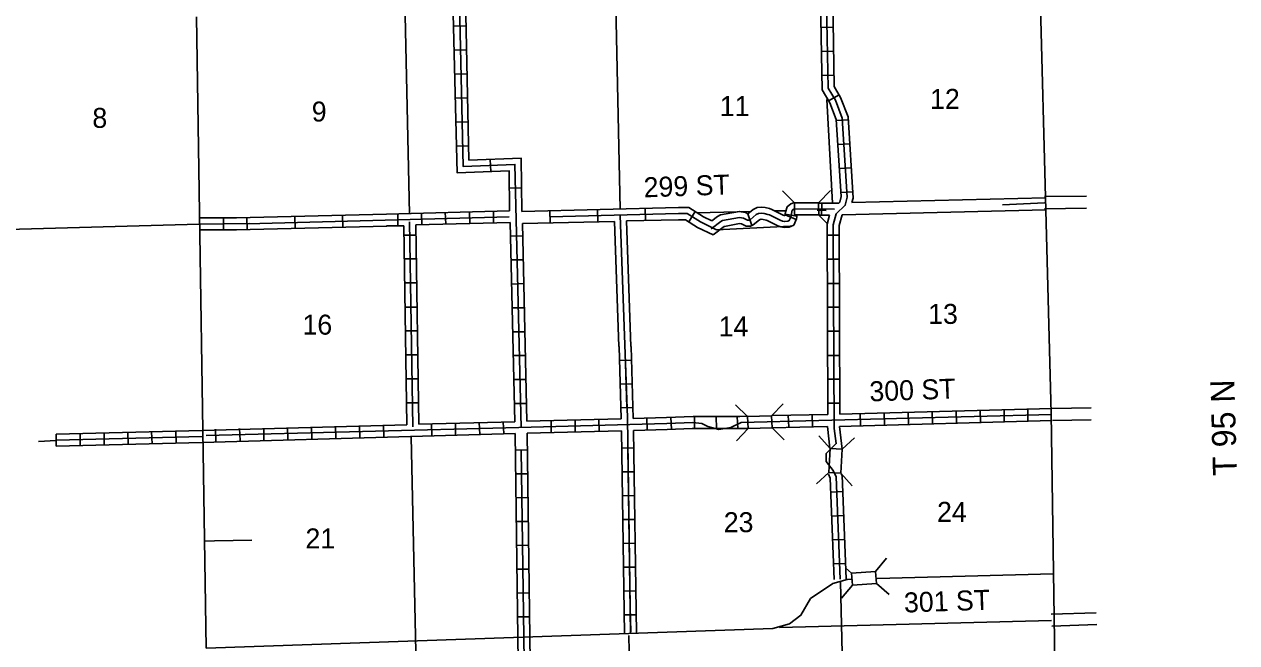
# Model space of a CAD drawing. Extents: x 1886803 to 2225102, y 15438879 to 15895946.
# Drawn here: x 2106538 to 2136886, y 15633587 to 15649063 of the extents above; entities that cross this region are included whole.
import ezdxf

# ---------------------------------------------------------------- set-up
doc = ezdxf.new("R2010")
doc.units = 0
for name, color, linetype in [('L10', 7, 'Continuous'), ('L13', 7, 'Continuous'), ('L14', 7, 'Continuous'), ('L18', 7, 'Continuous'), ('L30', 7, 'Continuous'), ('L4', 7, 'Continuous'), ('L52', 7, 'Continuous'), ('L8', 7, 'Continuous'), ('L9', 7, 'Continuous')]:
    doc.layers.add(name, color=color, linetype=linetype)

msp = doc.modelspace()

# ---------------------------------------------------------------- linework, layer by layer
at = {"layer": 'L10'}
for points in [[(2127251, 15644606), (2132103, 15644722)], [(2121423, 15640997), (2121311, 15644131)], [(2121724, 15641001), (2121612, 15644147)], [(2127013, 15644295), (2132111, 15644422)]]:
    msp.add_lwpolyline(points, dxfattribs=at)
at = {"layer": 'L13'}
msp.add_line((2106897, 15638623), (2107335, 15638645), dxfattribs=at)
for points in [[(2121453, 15644437), (2121337, 15649907)], [(2116179, 15644321), (2116068, 15649279)], [(2126768, 15644587), (2126628, 15647183)], [(2123375, 15644348), (2124385, 15644370)], [(2124484, 15644372), (2124716, 15644377)], [(2125331, 15644390), (2125602, 15644396)], [(2105809, 15643920), (2110920, 15644057)], [(2116555, 15623375), (2116221, 15638745)], [(2126971, 15635113), (2127177, 15626174)], [(2125445, 15633972), (2132251, 15634146)], [(2121786, 15628164), (2121670, 15633772)]]:
    msp.add_lwpolyline(points, dxfattribs=at)
at = {"layer": 'L18'}
for p, q in [((2125816, 15644593), (2125517, 15644892)), ((2126714, 15644899), (2126418, 15644596)), ((2125816, 15644593), (2126418, 15644596)), ((2125816, 15644593), (2125820, 15644294)), ((2126418, 15644596), (2126422, 15644297)), ((2125820, 15644294), (2126422, 15644297)), ((2126640, 15644070), (2126422, 15644289)), ((2124642, 15639247), (2124336, 15639537)), ((2125244, 15639263), (2125535, 15639564)), ((2124642, 15639247), (2125244, 15639263)), ((2124642, 15639247), (2124653, 15638946)), ((2124653, 15638946), (2125255, 15638962)), ((2125244, 15639263), (2125255, 15638962)), ((2125255, 15638962), (2125561, 15638666)), ((2124653, 15638946), (2124363, 15638640)), ((2126712, 15638444), (2126427, 15638761)), ((2127013, 15638429), (2127319, 15638714)), ((2126680, 15637848), (2126712, 15638444)), ((2126712, 15638444), (2127013, 15638429)), ((2126976, 15637832), (2127013, 15638429)), ((2126680, 15637848), (2126364, 15637563)), ((2126680, 15637848), (2126976, 15637832)), ((2126976, 15637832), (2127261, 15637515)), ((2127842, 15635371), (2128122, 15635699)), ((2127092, 15635461), (2127245, 15635329)), ((2127245, 15635329), (2127842, 15635371)), ((2127245, 15635329), (2127272, 15635028)), ((2127842, 15635371), (2127868, 15635070)), ((2126992, 15634706), (2127272, 15635028)), ((2127272, 15635028), (2127868, 15635070)), ((2127868, 15635070), (2128185, 15634796))]:
    msp.add_line(p, q, dxfattribs=at)
at = {"layer": 'L4'}
for points in [[(2131834, 15654913), (2132245, 15639321)], [(2110846, 15649247), (2111089, 15633449)], [(2132245, 15639321), (2132552, 15618354)], [(2127245, 15635181), (2127135, 15635171), (2126776, 15635070), (2126221, 15634690), (2125978, 15634273), (2125688, 15634057), (2125276, 15633940), (2111094, 15633455)], [(2132293, 15635313), (2127884, 15635197)]]:
    msp.add_lwpolyline(points, dxfattribs=at)
at = {"layer": 'L52'}
for points in [[(2132071, 15644749), (2133122, 15644765)], [(2132077, 15644448), (2133127, 15644464)], [(2132261, 15639448), (2133238, 15639463)], [(2132272, 15639147), (2133243, 15639162)], [(2132245, 15634300), (2133370, 15634336)], [(2132261, 15633999), (2133386, 15634041)]]:
    msp.add_lwpolyline(points, dxfattribs=at)
at = {"layer": 'L8'}
for p, q in [((2117594, 15649020), (2117293, 15649015)), ((2126480, 15648978), (2126776, 15648989)), ((2117604, 15648424), (2117303, 15648413)), ((2126496, 15648381), (2126797, 15648387)), ((2117620, 15647822), (2117319, 15647811)), ((2126501, 15647780), (2126802, 15647790)), ((2117626, 15647220), (2117330, 15647215)), ((2126670, 15647146), (2126934, 15647299)), ((2117647, 15646623), (2117346, 15646613)), ((2126860, 15646655), (2127161, 15646671)), ((2117663, 15646021), (2117362, 15646016)), ((2126902, 15646053), (2127203, 15646074)), ((2118201, 15645678), (2118212, 15645382)), ((2126934, 15645456), (2127235, 15645472)), ((2118988, 15644971), (2118687, 15644965)), ((2126976, 15644854), (2127277, 15644870)), ((2126497, 15644593), (2126496, 15644295)), ((2111522, 15643915), (2111522, 15644215)), ((2115888, 15644020), (2115888, 15644321)), ((2116485, 15644041), (2116480, 15644337)), ((2117087, 15644057), (2117076, 15644358)), ((2117689, 15644073), (2117678, 15644374)), ((2118286, 15644089), (2118280, 15644390)), ((2125585, 15644310), (2125879, 15644260)), ((2116343, 15643788), (2116047, 15643788)), ((2119009, 15643772), (2118713, 15643761)), ((2126638, 15643783), (2126934, 15643783)), ((2116353, 15643191), (2116052, 15643191)), ((2119030, 15643170), (2118729, 15643165)), ((2126644, 15643181), (2126944, 15643181)), ((2116364, 15642589), (2116063, 15642589)), ((2119035, 15642573), (2118734, 15642563)), ((2126644, 15642579), (2126944, 15642579)), ((2116369, 15641987), (2116068, 15641987)), ((2119051, 15641971), (2118755, 15641966)), ((2126644, 15641982), (2126944, 15641982)), ((2116380, 15641391), (2116079, 15641391)), ((2119062, 15641370), (2118761, 15641370)), ((2126654, 15641380), (2126955, 15641380)), ((2116385, 15640789), (2116089, 15640789)), ((2119078, 15640773), (2118777, 15640773)), ((2121439, 15640652), (2121738, 15640661)), ((2126654, 15640778), (2126955, 15640778)), ((2116395, 15640187), (2116094, 15640187)), ((2126654, 15640182), (2126955, 15640182)), ((2119093, 15640171), (2118792, 15640171)), ((2121458, 15640055), (2121756, 15640064)), ((2116401, 15639590), (2116105, 15639590)), ((2119104, 15639574), (2118803, 15639574)), ((2126659, 15639580), (2126960, 15639580)), ((2121472, 15639465), (2121770, 15639474)), ((2125662, 15639279), (2125672, 15638983)), ((2126263, 15639289), (2126269, 15638999)), ((2127462, 15639321), (2127467, 15639020)), ((2128064, 15639337), (2128069, 15639041)), ((2128660, 15639358), (2128671, 15639057)), ((2129262, 15639374), (2129268, 15639073)), ((2129859, 15639389), (2129870, 15639089)), ((2130461, 15639395), (2130471, 15639099)), ((2131063, 15639416), (2131068, 15639115)), ((2131659, 15639432), (2131659, 15639131)), ((2113127, 15638972), (2113138, 15638671)), ((2113729, 15638988), (2113734, 15638687)), ((2114326, 15639004), (2114336, 15638703)), ((2114928, 15639020), (2114938, 15638724)), ((2115529, 15639041), (2115535, 15638740)), ((2116728, 15639062), (2116739, 15638761)), ((2117330, 15639078), (2117335, 15638782)), ((2117927, 15639099), (2117937, 15638798)), ((2118528, 15639115), (2118539, 15638814)), ((2119727, 15639147), (2119727, 15638846)), ((2120329, 15639162), (2120329, 15638862)), ((2120920, 15639178), (2120925, 15638883)), ((2122119, 15639205), (2122129, 15638904)), ((2122721, 15639221), (2122736, 15638930)), ((2123313, 15639247), (2123312, 15638941)), ((2123856, 15639246), (2123861, 15638946)), ((2124384, 15639244), (2124398, 15638946)), ((2107335, 15638508), (2107335, 15638803)), ((2107937, 15638524), (2107937, 15638825)), ((2108539, 15638539), (2108539, 15638840)), ((2109136, 15638545), (2109130, 15638846)), ((2109737, 15638566), (2109727, 15638862)), ((2110339, 15638582), (2110329, 15638883)), ((2111327, 15638930), (2111337, 15638629)), ((2111929, 15638946), (2111939, 15638645)), ((2112531, 15638957), (2112536, 15638656)), ((2119127, 15638412), (2118829, 15638408)), ((2121791, 15638461), (2121493, 15638457)), ((2119135, 15637816), (2118837, 15637811)), ((2121800, 15637865), (2121502, 15637860)), ((2119144, 15637219), (2118846, 15637215)), ((2121810, 15637268), (2121511, 15637263)), ((2126728, 15637357), (2127029, 15637373)), ((2119152, 15636622), (2118854, 15636618)), ((2121819, 15636672), (2121521, 15636667)), ((2126754, 15636755), (2127055, 15636771)), ((2119161, 15636026), (2118863, 15636022)), ((2121828, 15636075), (2121530, 15636070)), ((2126770, 15636163), (2127071, 15636174)), ((2119169, 15635429), (2118871, 15635425)), ((2121837, 15635478), (2121539, 15635474)), ((2126797, 15635561), (2127092, 15635572)), ((2119178, 15634833), (2118880, 15634829)), ((2121847, 15634882), (2121548, 15634877)), ((2119186, 15634236), (2118888, 15634232)), ((2121856, 15634285), (2121558, 15634281))]:
    msp.add_line(p, q, dxfattribs=at)
for points in [[(2118972, 15638972), (2118819, 15645557), (2117520, 15645504), (2117314, 15654807)], [(2126928, 15644586), (2126955, 15644611), (2126987, 15644749), (2126860, 15646681), (2126702, 15647098), (2126512, 15647420), (2126364, 15654982)], [(2126960, 15635181), (2126860, 15637737), (2126786, 15637895), (2126612, 15638122), (2126612, 15638323), (2126860, 15638571), (2126812, 15638946), (2126786, 15644047), (2126860, 15644321), (2127087, 15644532), (2127135, 15644733), (2127013, 15646713), (2126839, 15647162), (2126659, 15647463), (2126512, 15654982)], [(2127251, 15644606), (2127288, 15644712), (2127161, 15646745), (2126971, 15647230), (2126812, 15647505), (2126696, 15655040)], [(2118687, 15644395), (2118671, 15645398), (2117372, 15645345), (2117277, 15649321)], [(2118993, 15644379), (2118972, 15645715), (2117668, 15645662), (2117589, 15649305)], [(2125816, 15644592), (2125790, 15644592), (2125724, 15644570), (2125629, 15644497), (2125593, 15644362), (2125578, 15644273)], [(2126817, 15644437), (2125814, 15644442), (2125796, 15644436), (2125761, 15644409), (2125740, 15644330), (2125724, 15644235)], [(2126928, 15644586), (2126418, 15644589)], [(2131026, 15644548), (2132077, 15644596)], [(2110920, 15644215), (2111847, 15644219)], [(2118687, 15644395), (2115601, 15644313)], [(2118671, 15644247), (2115888, 15644173)], [(2125902, 15644292), (2125886, 15644292), (2125869, 15644192)], [(2126608, 15644403), (2126549, 15644408), (2126380, 15644408)], [(2126690, 15644288), (2126422, 15644289)], [(2126654, 15639294), (2126638, 15644062), (2126690, 15644288)], [(2126955, 15639305), (2126934, 15644031), (2127013, 15644295)], [(2110920, 15644062), (2112171, 15644073)], [(2110920, 15643915), (2111852, 15643918)], [(2116036, 15644020), (2115601, 15644020)], [(2116036, 15644020), (2116110, 15639041)], [(2116184, 15644115), (2116263, 15638988)], [(2118703, 15644099), (2116337, 15644041)], [(2116337, 15644041), (2116411, 15639057)], [(2118819, 15639115), (2118703, 15644099)], [(2119120, 15639131), (2119009, 15644078)], [(2121480, 15639189), (2121425, 15640997)], [(2121778, 15639199), (2121727, 15641001)], [(2121638, 15639221), (2121585, 15640583)], [(2121621, 15639470), (2121588, 15640577)], [(2111089, 15638772), (2118919, 15638972), (2122620, 15639073), (2123270, 15639099), (2123497, 15639073), (2123645, 15638999), (2123919, 15638920), (2124225, 15638972), (2124479, 15639099), (2132261, 15639294)], [(2125260, 15639273), (2126654, 15639294)], [(2126955, 15639305), (2132261, 15639448)], [(2110994, 15638898), (2116110, 15639041)], [(2116411, 15639057), (2118819, 15639115)], [(2119120, 15639131), (2121480, 15639189)], [(2121778, 15639199), (2122610, 15639221), (2123280, 15639247), (2124447, 15639247), (2124637, 15639258)], [(2125260, 15638962), (2126644, 15638999)], [(2126702, 15638455), (2126644, 15638999)], [(2126944, 15638999), (2132261, 15639147)], [(2127013, 15638429), (2126944, 15638999)], [(2110994, 15638898), (2107335, 15638803)], [(2110994, 15638745), (2107335, 15638656)], [(2110994, 15638598), (2116205, 15638745)], [(2116211, 15638745), (2118822, 15638822)], [(2118894, 15633725), (2118822, 15638822)], [(2119122, 15638830), (2121485, 15638888)], [(2119194, 15633729), (2119122, 15638830)], [(2121485, 15638888), (2121564, 15633813)], [(2121786, 15638898), (2122626, 15638920), (2123259, 15638946), (2124510, 15638946), (2124642, 15638946)], [(2121786, 15638898), (2121865, 15633824)], [(2110994, 15638598), (2107335, 15638508)], [(2118978, 15638410), (2119044, 15633727)], [(2121642, 15638459), (2121714, 15633816)], [(2126813, 15635171), (2126712, 15637705), (2126670, 15637805)], [(2127113, 15635187), (2127013, 15637774), (2126987, 15637816)], [(2111048, 15636130), (2111298, 15636134), (2112234, 15636157)], [(2121717, 15633856), (2121702, 15634474)], [(2119125, 15623443), (2119086, 15625299), (2119113, 15625836), (2119277, 15626829), (2119301, 15627298), (2119119, 15627835), (2118970, 15628392), (2118894, 15633725)], [(2119278, 15623306), (2119236, 15625297), (2119262, 15625820), (2119426, 15626812), (2119452, 15627319), (2119262, 15627879), (2119120, 15628412), (2119044, 15633727)], [(2119440, 15625976), (2119575, 15626796), (2119604, 15627340), (2119406, 15627923), (2119269, 15628433), (2119194, 15633729)]]:
    msp.add_lwpolyline(points, dxfattribs=at)
at = {"layer": 'L9'}
for p, q in [((2120885, 15644424), (2120893, 15644126)), ((2122078, 15644453), (2122085, 15644155)), ((2112113, 15644231), (2112121, 15643933)), ((2113307, 15644251), (2113315, 15643952)), ((2114500, 15644283), (2114508, 15643985)), ((2119692, 15644395), (2119700, 15644097)), ((2123331, 15644374), (2123175, 15644120)), ((2124651, 15644323), (2124748, 15644028)), ((2125587, 15644295), (2125860, 15644175))]:
    msp.add_line(p, q, dxfattribs=at)
for points in [[(2118993, 15644379), (2122911, 15644474), (2123169, 15644474), (2123539, 15644247), (2123747, 15644145)], [(2123747, 15644145), (2123893, 15644253), (2123968, 15644293), (2124437, 15644379), (2124587, 15644356), (2124651, 15644323), (2124780, 15644429), (2124879, 15644475), (2124990, 15644483), (2125083, 15644474), (2125188, 15644451), (2125250, 15644430), (2125517, 15644296), (2125578, 15644273)], [(2111847, 15644219), (2115601, 15644313)], [(2112119, 15644069), (2115888, 15644171)], [(2119009, 15644078), (2121311, 15644131)], [(2119696, 15644246), (2122913, 15644324), (2123127, 15644324), (2123466, 15644116), (2123861, 15643921), (2125708, 15644013), (2125785, 15644025)], [(2121585, 15640583), (2121453, 15644279)], [(2121612, 15644147), (2122911, 15644173), (2123085, 15644173), (2123386, 15643978), (2123779, 15643795)], [(2123730, 15643946), (2123973, 15644126), (2124018, 15644150), (2124439, 15644227), (2124540, 15644211), (2124641, 15644160), (2124681, 15644161), (2124703, 15644172), (2124860, 15644301), (2124917, 15644327), (2124988, 15644333), (2125059, 15644325), (2125059, 15644325), (2125148, 15644306), (2125193, 15644291), (2125457, 15644159), (2125517, 15644136), (2125566, 15644127), (2125651, 15644136), (2125686, 15644149), (2125724, 15644235)], [(2123779, 15643795), (2124053, 15643999), (2124068, 15644006), (2124441, 15644075), (2124494, 15644067), (2124608, 15644010), (2124716, 15644012), (2124784, 15644044), (2124940, 15644173), (2124955, 15644180), (2124986, 15644182), (2125036, 15644177), (2125109, 15644161), (2125136, 15644152), (2125396, 15644022), (2125476, 15643991), (2125559, 15643975), (2125687, 15643988), (2125799, 15644032), (2125869, 15644192)], [(2111852, 15643918), (2115609, 15644013)], [(2121638, 15639215), (2121702, 15634474)]]:
    msp.add_lwpolyline(points, dxfattribs=at)

# ---------------------------------------------------------------- texts
at = {"layer": 'L14'}
for s, p in [('11', (2123946, 15646766)), ('12', (2129210, 15646945)), ('8', (2108243, 15646470)), ('9', (2113734, 15646628)), ('13', (2129162, 15641565)), ('16', (2113502, 15641296)), ('14', (2123919, 15641253)), ('23', (2124046, 15636353)), ('24', (2129384, 15636612)), ('21', (2113576, 15635947))]:
    msp.add_text(s, height=500, rotation=360, dxfattribs=at).set_placement(p)
at = {"layer": 'L30'}
for s, p in [('299 ST', (2122050, 15644730)), ('300 ST', (2127700, 15639624)), ('301 ST', (2128565, 15634341))]:
    msp.add_text(s, height=500, rotation=2, dxfattribs=at).set_placement(p)
at = {"layer": 'L52'}
msp.add_text('T 95 N', height=600, rotation=91.608, dxfattribs=at).set_placement((2136892, 15637774))

doc.saveas('drawing.dxf')
